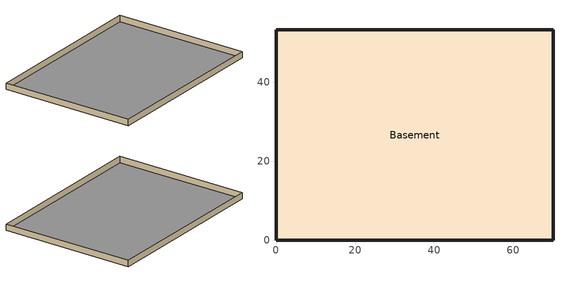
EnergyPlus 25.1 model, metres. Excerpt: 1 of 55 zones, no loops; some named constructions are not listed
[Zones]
Basement
 floor ground (Basement_Floor SlabOnOrBelowGradeF073): 70.1,53.34 70.1,0 0,0 0,53.34 z-2.44
 wall ground (Basement_Wall_East BelowGradeWallC114): 70.1,0 70.1,53.34 z-2.44:0
 wall ground (Basement_Wall_North BelowGradeWallC114): 70.1,53.34 0,53.34 z-2.44:0
 wall ground (Basement_Wall_South BelowGradeWallC114): 0,0 70.1,0 z-2.44:0
 wall ground (Basement_Wall_West BelowGradeWallC114): 0,53.34 0,0 z-2.44:0
[ZoneList]
ZL_Office_Area_GreaterThan250_square_feet: Basement, Office1_flr_5, Office2_mult5_flr_5, Office3_flr_5
ZL_Corridor_Area: Corridor_flr_1, Corridor_flr_2, Corridor_flr_5, Corridor_nw_flr_3, Corridor_nw_flr_4, Corridor_se_flr_3, Corridor_se_flr_4
ZL_Healthcare_Facility_and_Hospitals_Exam_Treatment_Room: Er_exam1_mult4_flr_1, Er_exam3_mult4_flr_1, Er_trauma1_flr_1, Er_trauma2_flr_1, Er_triage_mult4_flr_1
ZL_Healthcare_Facility_and_Hospitals_Nurse_s_Station: Er_nursestn_lobby_flr_1, Icu_nursestn_lobby_flr_2, Nursestn_lobby_flr_3, Nursestn_lobby_flr_4, Nursestn_lobby_flr_5, Or_nursestn_lobby_flr_2
ZL_Healthcare_Facility_and_Hospitals_Recovery_Room: Ic_patroom1_mult5_flr_2, Ic_patroom2_flr_2, Ic_patroom3_mult6_flr_2, Icu_flr_2
ZL_Laboratory_Scientific: Lab_flr_3, Lab_flr_4
ZL_Office_Area_SmallerThan250_square_feet: Office1_mult5_flr_1, Office4_mult6_flr_5
ZL_Healthcare_Facility_and_Hospitals_Operating_Room: Or1_flr_2, Or2_mult5_flr_2, Or3_flr_2, Or4_flr_2
ZL_Healthcare_Facility_and_Hospitals_Patient_Room: Patroom1_mult10_flr_3, Patroom1_mult10_flr_4, Patroom2_flr_3, Patroom2_flr_4, Patroom3_mult10_flr_3, Patroom3_mult10_flr_4, Patroom4_flr_3, Patroom4_flr_4, Patroom5_mult10_flr_3, Patroom5_mult10_flr_4, Patroom6_flr_3, Patroom6_flr_4, Patroom7_mult10_flr_3, Patroom7_mult10_flr_4, Patroom8_flr_3, Patroom8_flr_4
[People] Number of People Calculation Method=People/Area; People per Floor Area {person/m2}=0.0538196; Fraction Radiant=0.3; Sensible Heat Fraction=autocalculate; Carbon Dioxide Generation Rate {m3/s-W}=3.82e-08; Enable ASHRAE 55 Comfort Warnings=No; Mean Radiant Temperature Calculation Type=EnclosureAveraged; Clothing Insulation Calculation Method=ClothingInsulationSchedule; Cold Stress Temperature Threshold {C}=15.56; Heat Stress Temperature Threshold {C}=30
Name | Zone or ZoneList or Space or SpaceList | Number of People Schedule | Activity Level Schedule
People_Office_Area_GreaterThan250_square_feet | ZL_Office_Area_GreaterThan250_square_feet | HospitalOfficeOccupancy | FunctionalAreaPeopleActivityLevel
People_Corridor_Area | ZL_Corridor_Area | HospitalHealthOccupancy | CommonAreaPeopleActivityLevel
People_Healthcare_Facility_and_Hospitals_Exam_Treatment_Room | ZL_Healthcare_Facility_and_Hospitals_Exam_Treatment_Room | HospitalHealth24/7Occupancy | FunctionalAreaPeopleActivityLevel
People_Healthcare_Facility_and_Hospitals_Nurse_s_Station | ZL_Healthcare_Facility_and_Hospitals_Nurse_s_Station | HospitalHealth24/7Occupancy | FunctionalAreaPeopleActivityLevel
People_Healthcare_Facility_and_Hospitals_Recovery_Room | ZL_Healthcare_Facility_and_Hospitals_Recovery_Room | HospitalHealth24/7Occupancy | FunctionalAreaPeopleActivityLevel
People_Laboratory_Scientific | ZL_Laboratory_Scientific | HospitalHealthOccupancy | FunctionalAreaPeopleActivityLevel
People_Office_Area_SmallerThan250_square_feet | ZL_Office_Area_SmallerThan250_square_feet | HospitalOfficeOccupancy | FunctionalAreaPeopleActivityLevel
People_Healthcare_Facility_and_Hospitals_Operating_Room | ZL_Healthcare_Facility_and_Hospitals_Operating_Room | HospitalHealthOccupancy | FunctionalAreaPeopleActivityLevel
People_Healthcare_Facility_and_Hospitals_Patient_Room | ZL_Healthcare_Facility_and_Hospitals_Patient_Room | HospitalPatient24/7Occupancy | FunctionalAreaPeopleActivityLevel
[Lights] Design Level Calculation Method=Watts/Area; Return Air Fraction=0; Fraction Radiant=0.58; Fraction Visible=0; Fraction Replaceable=1; Return Air Fraction Calculated from Plenum Temperature=No; Return Air Fraction Function of Plenum Temperature Coefficient 1=0; Return Air Fraction Function of Plenum Temperature Coefficient 2 {1/K}=0
Name | Zone or ZoneList or Space or SpaceList | Schedule | Watts per Floor Area {W/m2}
Lights_Office_Area_GreaterThan250_square_feet | ZL_Office_Area_GreaterThan250_square_feet | HospitalOfficeLights | 6.99654
Lights_Corridor_Area | ZL_Corridor_Area | HospitalHealthLights | 6.45835
Lights_Healthcare_Facility_and_Hospitals_Exam_Treatment_Room | ZL_Healthcare_Facility_and_Hospitals_Exam_Treatment_Room | HospitalHealth24/7Lights | 12.3785
Lights_Healthcare_Facility_and_Hospitals_Nurse_s_Station | ZL_Healthcare_Facility_and_Hospitals_Nurse_s_Station | HospitalHealth24/7Lights | 8.07293
Lights_Healthcare_Facility_and_Hospitals_Recovery_Room | ZL_Healthcare_Facility_and_Hospitals_Recovery_Room | HospitalHealth24/7Lights | 9.68752
Lights_Laboratory_Scientific | ZL_Laboratory_Scientific | HospitalHealthLights | 10.7639
Lights_Office_Area_SmallerThan250_square_feet | ZL_Office_Area_SmallerThan250_square_feet | HospitalOfficeLights | 7.53474
Lights_Healthcare_Facility_and_Hospitals_Operating_Room | ZL_Healthcare_Facility_and_Hospitals_Operating_Room | HospitalHealthLights | 20.4514
Lights_Healthcare_Facility_and_Hospitals_Patient_Room | ZL_Healthcare_Facility_and_Hospitals_Patient_Room | HospitalPatient24/7Lights | 5.92015
[ElectricEquipment] Design Level Calculation Method=Watts/Area; Fraction Latent=0; Fraction Radiant=0.2; Fraction Lost=0
Name | Zone or ZoneList or Space or SpaceList | Schedule | Watts per Floor Area {W/m2}
Equip_ZL_Office_Area_GreaterThan250_square_feet | ZL_Office_Area_GreaterThan250_square_feet | HospitalOfficeElecEquipment | 7.53474
Equip_ZL_Healthcare_Facility_and_Hospitals_Exam_Treatment_Room | ZL_Healthcare_Facility_and_Hospitals_Exam_Treatment_Room | HospitalHealth24/7ElecEquipment | 16.1459
Equip_ZL_Healthcare_Facility_and_Hospitals_Nurse_s_Station | ZL_Healthcare_Facility_and_Hospitals_Nurse_s_Station | HospitalHealth24/7ElecEquipment | 21.5278
Equip_ZL_Healthcare_Facility_and_Hospitals_Recovery_Room | ZL_Healthcare_Facility_and_Hospitals_Recovery_Room | HospitalHealth24/7ElecEquipment | 16.1459
Equip_ZL_Laboratory_Scientific | ZL_Laboratory_Scientific | HospitalHealthElecEquipment | 21.5278
Equip_ZL_Office_Area_SmallerThan250_square_feet | ZL_Office_Area_SmallerThan250_square_feet | HospitalOfficeElecEquipment | 7.53474
Equip_ZL_Healthcare_Facility_and_Hospitals_Operating_Room | ZL_Healthcare_Facility_and_Hospitals_Operating_Room | HospitalHealthElecEquipment | 118.403
Equip_ZL_Healthcare_Facility_and_Hospitals_Patient_Room | ZL_Healthcare_Facility_and_Hospitals_Patient_Room | HospitalPatient24/7ElecEquipment | 16.1459
[GasEquipment]
GasEquip_ZL_Healthcare_Facility_and_Hospitals_Exam_Treatment_Room: Zone or ZoneList or Space or SpaceList=ZL_Healthcare_Facility_and_Hospitals_Exam_Treatment_Room; Schedule=HospitalHealth24/7GasEquipment; Design Level Calculation Method=Power/Area; Power per Floor Area {W/m2}=3.55175; Fraction Latent=0; Fraction Radiant=0.15; Fraction Lost=0.85; Carbon Dioxide Generation Rate {m3/s-W}=0
[ThermostatSetpoint:DualSetpoint]
Name | Heating Setpoint Temperature Schedule | Cooling Setpoint Temperature Schedule
TSDSP_ZL_Office_Area_GreaterThan250_square_feet; TSDSP_ZL_Office_Area_SmallerThan250_square_feet | HospitalOfficeHtgSetpt | HospitalOfficeClgSetpt
TSDSP_ZL_Corridor_Area; TSDSP_ZL_Laboratory_Scientific; TSDSP_ZL_Healthcare_Facility_and_Hospitals_Operating_Room | HospitalHealthHtgSetpt | HospitalHealthClgSetpt
TSDSP_ZL_Healthcare_Facility_and_Hospitals_Exam_Treatment_Room; TSDSP_ZL_Healthcare_Facility_and_Hospitals_Nurse_s_Station; TSDSP_ZL_Healthcare_Facility_and_Hospitals_Recovery_Room | HospitalHealth24/7HtgSetpt | HospitalHealth24/7ClgSetpt
TSDSP_ZL_Healthcare_Facility_and_Hospitals_Patient_Room | HospitalPatient24/7HtgSetpt | HospitalPatient24/7ClgSetpt
[Schedule:Day:Hourly]
FunctionalAreaPeopleActivityLevelWD; FunctionalAreaPeopleActivityLevelSat; FunctionalAreaPeopleActivityLevelSun: 131.9, 131.9, 131.9, 131.9, 131.9, 131.9, 131.9, 131.9, 131.9, 131.9, 131.9, 131.9, 131.9, 131.9, 131.9, 131.9, 131.9, 131.9, 131.9, 131.9, 131.9, 131.9, 131.9, 131.9
CommonAreaPeopleActivityLevelWD; CommonAreaPeopleActivityLevelSat; CommonAreaPeopleActivityLevelSun: 146.5, 146.5, 146.5, 146.5, 146.5, 146.5, 146.5, 146.5, 146.5, 146.5, 146.5, 146.5, 146.5, 146.5, 146.5, 146.5, 146.5, 146.5, 146.5, 146.5, 146.5, 146.5, 146.5, 146.5
HospitalHealthOccupancyWD: 0, 0, 0, 0, 0, 0, 0, 0.1, 0.5, 0.8, 0.8, 0.8, 0.8, 0.8, 0.8, 0.8, 0.8, 0.5, 0.3, 0.3, 0.2, 0.2, 0, 0
HospitalHealthOccupancySat: 0, 0, 0, 0, 0, 0, 0, 0.1, 0.3, 0.4, 0.4, 0.4, 0.4, 0.4, 0.4, 0.4, 0.4, 0.1, 0.1, 0, 0, 0, 0, 0
HospitalHealthOccupancySun: 0, 0, 0, 0, 0, 0, 0, 0, 0.05, 0.05, 0.05, 0.05, 0.05, 0.05, 0.05, 0.05, 0, 0, 0, 0, 0, 0, 0, 0
HospitalHealthLightsWD: 0.1, 0.1, 0.1, 0.1, 0.1, 0.1, 0.1, 0.45, 0.8, 0.8, 0.8, 0.8, 0.8, 0.8, 0.8, 0.8, 0.3, 0.3, 0.3, 0.3, 0.3, 0.3, 0.3, 0.1
HospitalHealthLightsSat: 0.1, 0.1, 0.1, 0.1, 0.1, 0.1, 0.1, 0.2, 0.35, 0.35, 0.35, 0.35, 0.35, 0.35, 0.35, 0.35, 0.35, 0.35, 0.1, 0.1, 0.1, 0.1, 0.1, 0.1
HospitalHealthLightsSun; HospitalHealthElecEquipmentSun: 0.05, 0.05, 0.05, 0.05, 0.05, 0.05, 0.05, 0.05, 0.1, 0.1, 0.1, 0.1, 0.1, 0.1, 0.1, 0.1, 0.05, 0.05, 0.05, 0.05, 0.05, 0.05, 0.05, 0.05
HospitalHealthElecEquipmentWD: 0.1, 0.1, 0.1, 0.1, 0.1, 0.1, 0.1, 0.5, 0.9, 0.9, 0.9, 0.9, 0.9, 0.9, 0.9, 0.9, 0.3, 0.3, 0.3, 0.3, 0.3, 0.3, 0.3, 0.1
HospitalHealthElecEquipmentSat: 0.1, 0.1, 0.1, 0.1, 0.1, 0.1, 0.1, 0.2, 0.4, 0.4, 0.4, 0.4, 0.4, 0.4, 0.4, 0.4, 0.4, 0.4, 0.1, 0.1, 0.1, 0.1, 0.1, 0.1
HospitalHealthInfiltrationWD: 1, 1, 1, 1, 1, 1, 1, 0.25, 0.25, 0.25, 0.25, 0.25, 0.25, 0.25, 0.25, 0.25, 0.25, 0.25, 0.25, 0.25, 0.25, 0.25, 1, 1
HospitalHealthInfiltrationSat: 1, 1, 1, 1, 1, 1, 1, 0.25, 0.25, 0.25, 0.25, 0.25, 0.25, 0.25, 0.25, 0.25, 0.25, 0.25, 0.25, 1, 1, 1, 1, 1
HospitalHealthInfiltrationSun: 1, 1, 1, 1, 1, 1, 1, 1, 0.25, 0.25, 0.25, 0.25, 0.25, 0.25, 0.25, 0.25, 1, 1, 1, 1, 1, 1, 1, 1
HospitalHealthHtgSetptWD; HospitalHealthHtgSetptSat; HospitalHealthHtgSetptSun; HospitalHealth24/7HtgSetptWD; HospitalHealth24/7HtgSetptSat; HospitalHealth24/7HtgSetptSun; HospitalPatient24/7HtgSetptWD; HospitalPatient24/7HtgSetptSat; HospitalPatient24/7HtgSetptSun; HospitalOfficeHtgSetptWD; HospitalOfficeHtgSetptSat; HospitalOfficeHtgSetptSun: 21.11, 21.11, 21.11, 21.11, 21.11, 21.11, 21.11, 21.11, 21.11, 21.11, 21.11, 21.11, 21.11, 21.11, 21.11, 21.11, 21.11, 21.11, 21.11, 21.11, 21.11, 21.11, 21.11, 21.11
HospitalHealthClgSetptWD; HospitalHealthClgSetptSat; HospitalHealthClgSetptSun; HospitalHealth24/7ClgSetptWD; HospitalHealth24/7ClgSetptSat; HospitalHealth24/7ClgSetptSun; HospitalPatient24/7ClgSetptWD; HospitalPatient24/7ClgSetptSat; HospitalPatient24/7ClgSetptSun; HospitalOfficeClgSetptWD; HospitalOfficeClgSetptSat; HospitalOfficeClgSetptSun: 23.89, 23.89, 23.89, 23.89, 23.89, 23.89, 23.89, 23.89, 23.89, 23.89, 23.89, 23.89, 23.89, 23.89, 23.89, 23.89, 23.89, 23.89, 23.89, 23.89, 23.89, 23.89, 23.89, 23.89
HospitalHealth24/7OccupancyWD; HospitalPatient24/7OccupancyWD: 0.4, 0.4, 0.4, 0.4, 0.4, 0.4, 0.4, 0.5, 0.6, 0.8, 0.8, 0.8, 0.8, 0.8, 0.8, 0.8, 0.8, 0.6, 0.5, 0.5, 0.4, 0.4, 0.4, 0.4
HospitalHealth24/7OccupancySat; HospitalPatient24/7OccupancySat: 0.4, 0.4, 0.4, 0.4, 0.4, 0.4, 0.4, 0.5, 0.6, 0.6, 0.6, 0.6, 0.6, 0.6, 0.6, 0.6, 0.6, 0.5, 0.5, 0.4, 0.4, 0.4, 0.4, 0.4
HospitalHealth24/7OccupancySun; HospitalHealth24/7ElecEquipmentSun; HospitalPatient24/7OccupancySun; HospitalPatient24/7ElecEquipmentSun: 0.4, 0.4, 0.4, 0.4, 0.4, 0.4, 0.4, 0.4, 0.6, 0.6, 0.6, 0.6, 0.6, 0.6, 0.6, 0.6, 0.4, 0.4, 0.4, 0.4, 0.4, 0.4, 0.4, 0.4
HospitalHealth24/7LightsWD: 0.45, 0.45, 0.45, 0.45, 0.45, 0.45, 0.45, 0.45, 0.81, 0.81, 0.81, 0.81, 0.81, 0.81, 0.81, 0.81, 0.45, 0.45, 0.45, 0.45, 0.45, 0.45, 0.45, 0.45
HospitalHealth24/7LightsSat: 0.45, 0.45, 0.45, 0.45, 0.45, 0.45, 0.45, 0.45, 0.72, 0.72, 0.72, 0.72, 0.72, 0.72, 0.72, 0.72, 0.72, 0.72, 0.45, 0.45, 0.45, 0.45, 0.45, 0.45
HospitalHealth24/7LightsSun: 0.45, 0.45, 0.45, 0.45, 0.45, 0.45, 0.45, 0.45, 0.63, 0.63, 0.63, 0.63, 0.63, 0.63, 0.63, 0.63, 0.45, 0.45, 0.45, 0.45, 0.45, 0.45, 0.45, 0.45
HospitalHealth24/7ElecEquipmentWD; HospitalPatient24/7ElecEquipmentWD: 0.4, 0.4, 0.4, 0.4, 0.4, 0.4, 0.4, 0.7, 0.9, 0.9, 0.9, 0.9, 0.9, 0.9, 0.9, 0.9, 0.6, 0.6, 0.6, 0.6, 0.6, 0.6, 0.6, 0.4
HospitalHealth24/7ElecEquipmentSat; HospitalPatient24/7ElecEquipmentSat: 0.4, 0.4, 0.4, 0.4, 0.4, 0.4, 0.4, 0.8, 0.65, 0.65, 0.65, 0.65, 0.65, 0.65, 0.65, 0.65, 0.65, 0.65, 0.4, 0.4, 0.4, 0.4, 0.4, 0.4
HospitalHealth24/7GasEquipmentWD: 0.1, 0.1, 0.1, 0.1, 0.1, 0.1, 0.1, 0.75, 0.9, 0.9, 0.9, 0.9, 0.9, 0.9, 0.9, 0.9, 0.9, 0.75, 0.2, 0.1, 0.1, 0.1, 0.1, 0.1
HospitalHealth24/7GasEquipmentSat; HospitalHealth24/7GasEquipmentSun: 0.1, 0.1, 0.1, 0.1, 0.1, 0.1, 0.1, 0.3, 0.5, 0.5, 0.5, 0.5, 0.5, 0.5, 0.5, 0.5, 0.5, 0.3, 0.1, 0.1, 0.1, 0.1, 0.1, 0.1
HospitalHealth24/7InfiltrationWD; HospitalHealth24/7InfiltrationSat; HospitalHealth24/7InfiltrationSun; HospitalPatient24/7InfiltrationWD; HospitalPatient24/7InfiltrationSat; HospitalPatient24/7InfiltrationSun: 0.25, 0.25, 0.25, 0.25, 0.25, 0.25, 0.25, 0.25, 0.25, 0.25, 0.25, 0.25, 0.25, 0.25, 0.25, 0.25, 0.25, 0.25, 0.25, 0.25, 0.25, 0.25, 0.25, 0.25
HospitalPatient24/7LightsWD: 0.05, 0.05, 0.05, 0.05, 0.05, 0.05, 0.45, 0.45, 0.81, 0.81, 0.81, 0.81, 0.81, 0.81, 0.81, 0.81, 0.45, 0.45, 0.45, 0.45, 0.45, 0.3, 0.05, 0.05
HospitalPatient24/7LightsSat: 0.05, 0.05, 0.05, 0.05, 0.05, 0.05, 0.45, 0.45, 0.72, 0.72, 0.72, 0.72, 0.72, 0.72, 0.72, 0.72, 0.72, 0.72, 0.45, 0.45, 0.45, 0.3, 0.05, 0.05
HospitalPatient24/7LightsSun: 0.05, 0.05, 0.05, 0.05, 0.05, 0.05, 0.45, 0.45, 0.63, 0.63, 0.63, 0.63, 0.63, 0.63, 0.63, 0.63, 0.45, 0.45, 0.45, 0.45, 0.45, 0.3, 0.05, 0.05
HospitalOfficeOccupancyWD: 0, 0, 0, 0, 0, 0, 0.1, 0.2, 0.95, 0.95, 0.95, 0.95, 0.5, 0.95, 0.95, 0.95, 0.95, 0.3, 0.1, 0.1, 0.1, 0.1, 0.05, 0.05
HospitalOfficeOccupancySat; HospitalOfficeOccupancySun: 0, 0, 0, 0, 0, 0, 0.05, 0.05, 0.05, 0.05, 0.05, 0.05, 0.05, 0.05, 0.05, 0.05, 0.05, 0.05, 0, 0, 0, 0, 0, 0
HospitalOfficeLightsWD: 0.05, 0.05, 0.05, 0.05, 0.05, 0.1, 0.1, 0.3, 0.65, 0.65, 0.65, 0.65, 0.65, 0.65, 0.65, 0.65, 0.65, 0.35, 0.3, 0.3, 0.2, 0.2, 0.1, 0.05
HospitalOfficeLightsSat; HospitalOfficeLightsSun: 0.05, 0.05, 0.05, 0.05, 0.05, 0.05, 0.05, 0.05, 0.05, 0.05, 0.05, 0.05, 0.05, 0.05, 0.05, 0.05, 0.05, 0.05, 0.05, 0.05, 0.05, 0.05, 0.05, 0.05
HospitalOfficeElecEquipmentWD: 0.45, 0.45, 0.45, 0.45, 0.45, 0.45, 0.45, 0.74, 0.87, 0.9, 0.9, 0.9, 0.9, 0.9, 0.9, 0.9, 0.9, 0.7, 0.5, 0.5, 0.5, 0.45, 0.45, 0.45
HospitalOfficeElecEquipmentSat; HospitalOfficeElecEquipmentSun: 0.43, 0.43, 0.43, 0.43, 0.43, 0.43, 0.43, 0.43, 0.43, 0.43, 0.43, 0.43, 0.43, 0.43, 0.43, 0.43, 0.43, 0.43, 0.43, 0.43, 0.43, 0.43, 0.43, 0.43
HospitalOfficeInfiltrationWD: 1, 1, 1, 1, 1, 0.25, 0.25, 0.25, 0.25, 0.25, 0.25, 0.25, 0.25, 0.25, 0.25, 0.25, 0.25, 0.25, 0.25, 0.25, 0.25, 0.25, 0.25, 0.25
HospitalOfficeInfiltrationSat; HospitalOfficeInfiltrationSun; HospitalExtLightingNonMotionCtrlWD; HospitalExtLightingNonMotionCtrlSat; HospitalExtLightingNonMotionCtrlSun; HospitalElevatorSummer: 1, 1, 1, 1, 1, 1, 1, 1, 1, 1, 1, 1, 1, 1, 1, 1, 1, 1, 1, 1, 1, 1, 1, 1
HospitalRestaurantOccupancyWD; HospitalKitchenoccupancyWD: 0.05, 0, 0, 0, 0, 0.05, 0.1, 0.4, 0.4, 0.4, 0.2, 0.5, 0.8, 0.7, 0.4, 0.2, 0.25, 0.5, 0.8, 0.8, 0.8, 0.5, 0.35, 0.2
HospitalRestaurantOccupancySat; HospitalKitchenoccupancySat: 0.05, 0, 0, 0, 0, 0, 0.05, 0.5, 0.5, 0.4, 0.2, 0.45, 0.5, 0.5, 0.35, 0.3, 0.3, 0.3, 0.7, 0.9, 0.7, 0.65, 0.55, 0.35
HospitalRestaurantOccupancySun; HospitalKitchenoccupancySun: 0.05, 0, 0, 0, 0, 0, 0.05, 0.5, 0.5, 0.2, 0.2, 0.3, 0.5, 0.5, 0.3, 0.2, 0.25, 0.35, 0.55, 0.65, 0.7, 0.35, 0.2, 0.2
HospitalRestaurantLightsWD; HospitalRestaurantLightsSat: 0.15, 0.15, 0.15, 0.15, 0.15, 0.2, 0.3, 0.67, 0.73, 0.75, 0.85, 0.85, 0.85, 0.83, 0.72, 0.65, 0.67, 0.75, 0.85, 0.85, 0.85, 0.75, 0.57, 0.3
HospitalRestaurantLightsSun: 0.2, 0.15, 0.15, 0.15, 0.15, 0.15, 0.3, 0.67, 0.73, 0.75, 0.85, 0.85, 0.85, 0.83, 0.72, 0.65, 0.67, 0.75, 0.85, 0.85, 0.85, 0.75, 0.57, 0.3
HospitalRestaurantElecEquipmentWD; HospitalRestaurantElecEquipmentSat; HospitalKitchenElecEquipmentWD; HospitalKitchenElecEquipmentSat: 0.15, 0.15, 0.15, 0.15, 0.15, 0.2, 0.3, 0.72, 0.78, 0.8, 0.9, 0.9, 0.9, 0.88, 0.77, 0.7, 0.72, 0.8, 0.9, 0.9, 0.9, 0.8, 0.62, 0.3
HospitalRestaurantElecEquipmentSun; HospitalKitchenElecEquipmentSun: 0.2, 0.15, 0.15, 0.15, 0.15, 0.15, 0.3, 0.72, 0.78, 0.8, 0.9, 0.9, 0.9, 0.88, 0.77, 0.7, 0.72, 0.8, 0.9, 0.9, 0.9, 0.8, 0.62, 0.3
HospitalRestaurantRefrigerationWD; HospitalRestaurantRefrigerationSat; HospitalRestaurantRefrigerationSun; HospitalKitchenRefrigerationWD; HospitalKitchenRefrigerationSat; HospitalKitchenRefrigerationSun: 0.9, 0.9, 0.9, 0.9, 0.9, 0.9, 0.9, 0.9, 0.9, 0.9, 0.9, 0.9, 0.9, 0.9, 0.9, 0.9, 0.9, 0.9, 0.9, 0.9, 0.9, 0.9, 0.9, 0.9
HospitalRestaurantInfiltrationWD; HospitalKitchenInfiltrationWD: 0.25, 0, 0, 1, 0.25, 0.25, 0.25, 0.25, 0.25, 0.25, 0.25, 0.25, 0.25, 0.25, 0.25, 0.25, 0.25, 0.25, 0.25, 0.25, 0.25, 0.25, 0.25, 0.25
HospitalRestaurantInfiltrationSat; HospitalRestaurantInfiltrationSun; HospitalKitchenInfiltrationSat; HospitalKitchenInfiltrationSun: 0.25, 0, 0, 1, 1, 0.25, 0.25, 0.25, 0.25, 0.25, 0.25, 0.25, 0.25, 0.25, 0.25, 0.25, 0.25, 0.25, 0.25, 0.25, 0.25, 0.25, 0.25, 0.25
HospitalKitchenGasEquipmentWD; HospitalKitchenGasEquipmentSun: 0.5, 0, 0, 0, 0, 0, 0.5, 0.9, 0.9, 0.9, 0.9, 0.9, 0.9, 0.9, 0.75, 0.75, 0.75, 0.9, 0.9, 0.9, 0.9, 0.75, 0.5, 0.5
HospitalKitchenGasEquipmentSat: 0.5, 0, 0, 0, 0, 0, 0.5, 0.9, 0.9, 0.9, 0.9, 0.9, 0.9, 0.9, 0.75, 0.75, 0.75, 0.9, 0.9, 0.9, 0.9, 0.75, 0.75, 0.5
HospitalElevatorWD: 0.02, 0.02, 0.02, 0.02, 0.02, 0.02, 0.02, 0.02, 0.75, 1, 1, 1, 0.75, 1, 1, 1, 1, 1, 0.52, 0.52, 0.52, 0.28, 0.02, 0.02
HospitalElevatorSat: 0.02, 0.02, 0.02, 0.02, 0.02, 0.02, 0.02, 0.02, 0.46, 0.7, 0.7, 0.7, 0.51, 0.51, 0.51, 0.51, 0.51, 0.25, 0.02, 0.02, 0.02, 0.02, 0.02, 0.02
HospitalElevatorSun; HospitalElevatorWinter: 0.02, 0.02, 0.02, 0.02, 0.02, 0.02, 0.02, 0.02, 0.02, 0.02, 0.02, 0.02, 0.02, 0.02, 0.02, 0.02, 0.02, 0.02, 0.02, 0.02, 0.02, 0.02, 0.02, 0.02
HospitalExtLightingMotionCtrlWD: 0, 0, 0, 0, 0, 1, 1, 1, 1, 1, 1, 1, 1, 1, 1, 1, 1, 1, 1, 1, 1, 1, 0, 0
HospitalExtLightingMotionCtrlSat; HospitalExtLightingMotionCtrlSun: 0, 0, 0, 0, 0, 1, 1, 1, 1, 1, 1, 1, 1, 1, 1, 1, 1, 1, 1, 1, 1, 1, 1, 1
DiningAreaPeopleActivityLevelWD; DiningAreaPeopleActivityLevelSat; DiningAreaPeopleActivityLevelSun: 161.2, 161.2, 161.2, 161.2, 161.2, 161.2, 161.2, 161.2, 161.2, 161.2, 161.2, 161.2, 161.2, 161.2, 161.2, 161.2, 161.2, 161.2, 161.2, 161.2, 161.2, 161.2, 161.2, 161.2
KitchenPeopleActivityLevelWD; KitchenPeopleActivityLevelSat; KitchenPeopleActivityLevelSun: 219.8, 219.8, 219.8, 219.8, 219.8, 219.8, 219.8, 219.8, 219.8, 219.8, 219.8, 219.8, 219.8, 219.8, 219.8, 219.8, 219.8, 219.8, 219.8, 219.8, 219.8, 219.8, 219.8, 219.8
[Schedule:Week:Daily]
CommonAreaPeopleActivityLevelWk: CommonAreaPeopleActivityLevelSun, CommonAreaPeopleActivityLevelWD, CommonAreaPeopleActivityLevelWD, CommonAreaPeopleActivityLevelWD, CommonAreaPeopleActivityLevelWD, CommonAreaPeopleActivityLevelWD, CommonAreaPeopleActivityLevelSat, CommonAreaPeopleActivityLevelSun, CommonAreaPeopleActivityLevelWD, CommonAreaPeopleActivityLevelWD, CommonAreaPeopleActivityLevelSun, CommonAreaPeopleActivityLevelSun
FunctionalAreaPeopleActivityLevelWk: FunctionalAreaPeopleActivityLevelSun, FunctionalAreaPeopleActivityLevelWD, FunctionalAreaPeopleActivityLevelWD, FunctionalAreaPeopleActivityLevelWD, FunctionalAreaPeopleActivityLevelWD, FunctionalAreaPeopleActivityLevelWD, FunctionalAreaPeopleActivityLevelSat, FunctionalAreaPeopleActivityLevelSun, FunctionalAreaPeopleActivityLevelWD, FunctionalAreaPeopleActivityLevelWD, FunctionalAreaPeopleActivityLevelSun, FunctionalAreaPeopleActivityLevelSun
HospitalElevatorWk: HospitalElevatorSun, HospitalElevatorWD, HospitalElevatorWD, HospitalElevatorWD, HospitalElevatorWD, HospitalElevatorWD, HospitalElevatorSat, HospitalElevatorSun, HospitalElevatorSummer, HospitalElevatorWinter, HospitalElevatorSun, HospitalElevatorSun
HospitalExtLightingMotionCtrlWk: HospitalExtLightingMotionCtrlSun, HospitalExtLightingMotionCtrlWD, HospitalExtLightingMotionCtrlWD, HospitalExtLightingMotionCtrlWD, HospitalExtLightingMotionCtrlWD, HospitalExtLightingMotionCtrlWD, HospitalExtLightingMotionCtrlSat, HospitalExtLightingMotionCtrlSun, HospitalExtLightingMotionCtrlWD, HospitalExtLightingMotionCtrlWD, HospitalExtLightingMotionCtrlSun, HospitalExtLightingMotionCtrlSun
HospitalExtLightingNonMotionCtrlWk: HospitalExtLightingNonMotionCtrlSun, HospitalExtLightingNonMotionCtrlWD, HospitalExtLightingNonMotionCtrlWD, HospitalExtLightingNonMotionCtrlWD, HospitalExtLightingNonMotionCtrlWD, HospitalExtLightingNonMotionCtrlWD, HospitalExtLightingNonMotionCtrlSat, HospitalExtLightingNonMotionCtrlSun, HospitalExtLightingNonMotionCtrlWD, HospitalExtLightingNonMotionCtrlWD, HospitalExtLightingNonMotionCtrlSun, HospitalExtLightingNonMotionCtrlSun
HospitalHealth24/7ClgSetptWk: HospitalHealth24/7ClgSetptSun, HospitalHealth24/7ClgSetptWD, HospitalHealth24/7ClgSetptWD, HospitalHealth24/7ClgSetptWD, HospitalHealth24/7ClgSetptWD, HospitalHealth24/7ClgSetptWD, HospitalHealth24/7ClgSetptSat, HospitalHealth24/7ClgSetptSun, HospitalHealth24/7ClgSetptWD, HospitalHealth24/7ClgSetptWD, HospitalHealth24/7ClgSetptSun, HospitalHealth24/7ClgSetptSun
HospitalHealth24/7ElecEquipmentWk: HospitalHealth24/7ElecEquipmentSun, HospitalHealth24/7ElecEquipmentWD, HospitalHealth24/7ElecEquipmentWD, HospitalHealth24/7ElecEquipmentWD, HospitalHealth24/7ElecEquipmentWD, HospitalHealth24/7ElecEquipmentWD, HospitalHealth24/7ElecEquipmentSat, HospitalHealth24/7ElecEquipmentSun, HospitalHealth24/7ElecEquipmentWD, HospitalHealth24/7ElecEquipmentWD, HospitalHealth24/7ElecEquipmentSun, HospitalHealth24/7ElecEquipmentSun
HospitalHealth24/7GasEquipmentWk: HospitalHealth24/7GasEquipmentSun, HospitalHealth24/7GasEquipmentWD, HospitalHealth24/7GasEquipmentWD, HospitalHealth24/7GasEquipmentWD, HospitalHealth24/7GasEquipmentWD, HospitalHealth24/7GasEquipmentWD, HospitalHealth24/7GasEquipmentSat, HospitalHealth24/7GasEquipmentSun, HospitalHealth24/7GasEquipmentWD, HospitalHealth24/7GasEquipmentWD, HospitalHealth24/7GasEquipmentSun, HospitalHealth24/7GasEquipmentSun
HospitalHealth24/7HtgSetptWk: HospitalHealth24/7HtgSetptSun, HospitalHealth24/7HtgSetptWD, HospitalHealth24/7HtgSetptWD, HospitalHealth24/7HtgSetptWD, HospitalHealth24/7HtgSetptWD, HospitalHealth24/7HtgSetptWD, HospitalHealth24/7HtgSetptSat, HospitalHealth24/7HtgSetptSun, HospitalHealth24/7HtgSetptWD, HospitalHealth24/7HtgSetptWD, HospitalHealth24/7HtgSetptSun, HospitalHealth24/7HtgSetptSun
HospitalHealth24/7InfiltrationWk: HospitalHealth24/7InfiltrationSun, HospitalHealth24/7InfiltrationWD, HospitalHealth24/7InfiltrationWD, HospitalHealth24/7InfiltrationWD, HospitalHealth24/7InfiltrationWD, HospitalHealth24/7InfiltrationWD, HospitalHealth24/7InfiltrationSat, HospitalHealth24/7InfiltrationSun, HospitalHealth24/7InfiltrationWD, HospitalHealth24/7InfiltrationWD, HospitalHealth24/7InfiltrationSun, HospitalHealth24/7InfiltrationSun
HospitalHealth24/7LightsWk: HospitalHealth24/7LightsSun, HospitalHealth24/7LightsWD, HospitalHealth24/7LightsWD, HospitalHealth24/7LightsWD, HospitalHealth24/7LightsWD, HospitalHealth24/7LightsWD, HospitalHealth24/7LightsSat, HospitalHealth24/7LightsSun, HospitalHealth24/7LightsWD, HospitalHealth24/7LightsWD, HospitalHealth24/7LightsSun, HospitalHealth24/7LightsSun
HospitalHealth24/7OccupancyWk: HospitalHealth24/7OccupancySun, HospitalHealth24/7OccupancyWD, HospitalHealth24/7OccupancyWD, HospitalHealth24/7OccupancyWD, HospitalHealth24/7OccupancyWD, HospitalHealth24/7OccupancyWD, HospitalHealth24/7OccupancySat, HospitalHealth24/7OccupancySun, HospitalHealth24/7OccupancyWD, HospitalHealth24/7OccupancyWD, HospitalHealth24/7OccupancySun, HospitalHealth24/7OccupancySun
HospitalHealthClgSetptWk: HospitalHealthClgSetptSun, HospitalHealthClgSetptWD, HospitalHealthClgSetptWD, HospitalHealthClgSetptWD, HospitalHealthClgSetptWD, HospitalHealthClgSetptWD, HospitalHealthClgSetptSat, HospitalHealthClgSetptSun, HospitalHealthClgSetptWD, HospitalHealthClgSetptWD, HospitalHealthClgSetptSun, HospitalHealthClgSetptSun
HospitalHealthElecEquipmentWk: HospitalHealthElecEquipmentSun, HospitalHealthElecEquipmentWD, HospitalHealthElecEquipmentWD, HospitalHealthElecEquipmentWD, HospitalHealthElecEquipmentWD, HospitalHealthElecEquipmentWD, HospitalHealthElecEquipmentSat, HospitalHealthElecEquipmentSun, HospitalHealthElecEquipmentWD, HospitalHealthElecEquipmentWD, HospitalHealthElecEquipmentSun, HospitalHealthElecEquipmentSun
HospitalHealthHtgSetptWk: HospitalHealthHtgSetptSun, HospitalHealthHtgSetptWD, HospitalHealthHtgSetptWD, HospitalHealthHtgSetptWD, HospitalHealthHtgSetptWD, HospitalHealthHtgSetptWD, HospitalHealthHtgSetptSat, HospitalHealthHtgSetptSun, HospitalHealthHtgSetptWD, HospitalHealthHtgSetptWD, HospitalHealthHtgSetptSun, HospitalHealthHtgSetptSun
HospitalHealthInfiltrationWk: HospitalHealthInfiltrationSun, HospitalHealthInfiltrationWD, HospitalHealthInfiltrationWD, HospitalHealthInfiltrationWD, HospitalHealthInfiltrationWD, HospitalHealthInfiltrationWD, HospitalHealthInfiltrationSat, HospitalHealthInfiltrationSun, HospitalHealthInfiltrationWD, HospitalHealthInfiltrationWD, HospitalHealthInfiltrationSun, HospitalHealthInfiltrationSun
HospitalHealthLightsWk: HospitalHealthLightsSun, HospitalHealthLightsWD, HospitalHealthLightsWD, HospitalHealthLightsWD, HospitalHealthLightsWD, HospitalHealthLightsWD, HospitalHealthLightsSat, HospitalHealthLightsSun, HospitalHealthLightsWD, HospitalHealthLightsWD, HospitalHealthLightsSun, HospitalHealthLightsSun
HospitalHealthOccupancyWk: HospitalHealthOccupancySun, HospitalHealthOccupancyWD, HospitalHealthOccupancyWD, HospitalHealthOccupancyWD, HospitalHealthOccupancyWD, HospitalHealthOccupancyWD, HospitalHealthOccupancySat, HospitalHealthOccupancySun, HospitalHealthOccupancyWD, HospitalHealthOccupancyWD, HospitalHealthOccupancySun, HospitalHealthOccupancySun
HospitalKitchenElecEquipmentWk: HospitalKitchenElecEquipmentSun, HospitalKitchenElecEquipmentWD, HospitalKitchenElecEquipmentWD, HospitalKitchenElecEquipmentWD, HospitalKitchenElecEquipmentWD, HospitalKitchenElecEquipmentWD, HospitalKitchenElecEquipmentSat, HospitalKitchenElecEquipmentSun, HospitalKitchenElecEquipmentWD, HospitalKitchenElecEquipmentWD, HospitalKitchenElecEquipmentSun, HospitalKitchenElecEquipmentSun
HospitalKitchenGasEquipmentWk: HospitalKitchenGasEquipmentSun, HospitalKitchenGasEquipmentWD, HospitalKitchenGasEquipmentWD, HospitalKitchenGasEquipmentWD, HospitalKitchenGasEquipmentWD, HospitalKitchenGasEquipmentWD, HospitalKitchenGasEquipmentSat, HospitalKitchenGasEquipmentSun, HospitalKitchenGasEquipmentWD, HospitalKitchenGasEquipmentWD, HospitalKitchenGasEquipmentSun, HospitalKitchenGasEquipmentSun
HospitalKitchenInfiltrationWk: HospitalKitchenInfiltrationSun, HospitalKitchenInfiltrationWD, HospitalKitchenInfiltrationWD, HospitalKitchenInfiltrationWD, HospitalKitchenInfiltrationWD, HospitalKitchenInfiltrationWD, HospitalKitchenInfiltrationSat, HospitalKitchenInfiltrationSun, HospitalKitchenInfiltrationWD, HospitalKitchenInfiltrationWD, HospitalKitchenInfiltrationSun, HospitalKitchenInfiltrationSun
HospitalKitchenRefrigerationWk: HospitalKitchenRefrigerationSun, HospitalKitchenRefrigerationWD, HospitalKitchenRefrigerationWD, HospitalKitchenRefrigerationWD, HospitalKitchenRefrigerationWD, HospitalKitchenRefrigerationWD, HospitalKitchenRefrigerationSat, HospitalKitchenRefrigerationSun, HospitalKitchenRefrigerationWD, HospitalKitchenRefrigerationWD, HospitalKitchenRefrigerationSun, HospitalKitchenRefrigerationSun
HospitalOfficeClgSetptWk: HospitalOfficeClgSetptSun, HospitalOfficeClgSetptWD, HospitalOfficeClgSetptWD, HospitalOfficeClgSetptWD, HospitalOfficeClgSetptWD, HospitalOfficeClgSetptWD, HospitalOfficeClgSetptSat, HospitalOfficeClgSetptSun, HospitalOfficeClgSetptWD, HospitalOfficeClgSetptWD, HospitalOfficeClgSetptSun, HospitalOfficeClgSetptSun
HospitalOfficeElecEquipmentWk: HospitalOfficeElecEquipmentSun, HospitalOfficeElecEquipmentWD, HospitalOfficeElecEquipmentWD, HospitalOfficeElecEquipmentWD, HospitalOfficeElecEquipmentWD, HospitalOfficeElecEquipmentWD, HospitalOfficeElecEquipmentSat, HospitalOfficeElecEquipmentSun, HospitalOfficeElecEquipmentWD, HospitalOfficeElecEquipmentWD, HospitalOfficeElecEquipmentSun, HospitalOfficeElecEquipmentSun
HospitalOfficeHtgSetptWk: HospitalOfficeHtgSetptSun, HospitalOfficeHtgSetptWD, HospitalOfficeHtgSetptWD, HospitalOfficeHtgSetptWD, HospitalOfficeHtgSetptWD, HospitalOfficeHtgSetptWD, HospitalOfficeHtgSetptSat, HospitalOfficeHtgSetptSun, HospitalOfficeHtgSetptWD, HospitalOfficeHtgSetptWD, HospitalOfficeHtgSetptSun, HospitalOfficeHtgSetptSun
HospitalOfficeInfiltrationWk: HospitalOfficeInfiltrationSun, HospitalOfficeInfiltrationWD, HospitalOfficeInfiltrationWD, HospitalOfficeInfiltrationWD, HospitalOfficeInfiltrationWD, HospitalOfficeInfiltrationWD, HospitalOfficeInfiltrationSat, HospitalOfficeInfiltrationSun, HospitalOfficeInfiltrationWD, HospitalOfficeInfiltrationWD, HospitalOfficeInfiltrationSun, HospitalOfficeInfiltrationSun
HospitalOfficeLightsWk: HospitalOfficeLightsSun, HospitalOfficeLightsWD, HospitalOfficeLightsWD, HospitalOfficeLightsWD, HospitalOfficeLightsWD, HospitalOfficeLightsWD, HospitalOfficeLightsSat, HospitalOfficeLightsSun, HospitalOfficeLightsWD, HospitalOfficeLightsWD, HospitalOfficeLightsSun, HospitalOfficeLightsSun
HospitalOfficeOccupancyWk: HospitalOfficeOccupancySun, HospitalOfficeOccupancyWD, HospitalOfficeOccupancyWD, HospitalOfficeOccupancyWD, HospitalOfficeOccupancyWD, HospitalOfficeOccupancyWD, HospitalOfficeOccupancySat, HospitalOfficeOccupancySun, HospitalOfficeOccupancyWD, HospitalOfficeOccupancyWD, HospitalOfficeOccupancySun, HospitalOfficeOccupancySun
HospitalPatient24/7ClgSetptWk: HospitalPatient24/7ClgSetptSun, HospitalPatient24/7ClgSetptWD, HospitalPatient24/7ClgSetptWD, HospitalPatient24/7ClgSetptWD, HospitalPatient24/7ClgSetptWD, HospitalPatient24/7ClgSetptWD, HospitalPatient24/7ClgSetptSat, HospitalPatient24/7ClgSetptSun, HospitalPatient24/7ClgSetptWD, HospitalPatient24/7ClgSetptWD, HospitalPatient24/7ClgSetptSun, HospitalPatient24/7ClgSetptSun
HospitalPatient24/7ElecEquipmentWk: HospitalPatient24/7ElecEquipmentSun, HospitalPatient24/7ElecEquipmentWD, HospitalPatient24/7ElecEquipmentWD, HospitalPatient24/7ElecEquipmentWD, HospitalPatient24/7ElecEquipmentWD, HospitalPatient24/7ElecEquipmentWD, HospitalPatient24/7ElecEquipmentSat, HospitalPatient24/7ElecEquipmentSun, HospitalPatient24/7ElecEquipmentWD, HospitalPatient24/7ElecEquipmentWD, HospitalPatient24/7ElecEquipmentSun, HospitalPatient24/7ElecEquipmentSun
HospitalPatient24/7HtgSetptWk: HospitalPatient24/7HtgSetptSun, HospitalPatient24/7HtgSetptWD, HospitalPatient24/7HtgSetptWD, HospitalPatient24/7HtgSetptWD, HospitalPatient24/7HtgSetptWD, HospitalPatient24/7HtgSetptWD, HospitalPatient24/7HtgSetptSat, HospitalPatient24/7HtgSetptSun, HospitalPatient24/7HtgSetptWD, HospitalPatient24/7HtgSetptWD, HospitalPatient24/7HtgSetptSun, HospitalPatient24/7HtgSetptSun
HospitalPatient24/7InfiltrationWk: HospitalPatient24/7InfiltrationSun, HospitalPatient24/7InfiltrationWD, HospitalPatient24/7InfiltrationWD, HospitalPatient24/7InfiltrationWD, HospitalPatient24/7InfiltrationWD, HospitalPatient24/7InfiltrationWD, HospitalPatient24/7InfiltrationSat, HospitalPatient24/7InfiltrationSun, HospitalPatient24/7InfiltrationWD, HospitalPatient24/7InfiltrationWD, HospitalPatient24/7InfiltrationSun, HospitalPatient24/7InfiltrationSun
HospitalPatient24/7LightsWk: HospitalPatient24/7LightsSun, HospitalPatient24/7LightsWD, HospitalPatient24/7LightsWD, HospitalPatient24/7LightsWD, HospitalPatient24/7LightsWD, HospitalPatient24/7LightsWD, HospitalPatient24/7LightsSat, HospitalPatient24/7LightsSun, HospitalPatient24/7LightsWD, HospitalPatient24/7LightsWD, HospitalPatient24/7LightsSun, HospitalPatient24/7LightsSun
HospitalPatient24/7OccupancyWk: HospitalPatient24/7OccupancySun, HospitalPatient24/7OccupancyWD, HospitalPatient24/7OccupancyWD, HospitalPatient24/7OccupancyWD, HospitalPatient24/7OccupancyWD, HospitalPatient24/7OccupancyWD, HospitalPatient24/7OccupancySat, HospitalPatient24/7OccupancySun, HospitalPatient24/7OccupancyWD, HospitalPatient24/7OccupancyWD, HospitalPatient24/7OccupancySun, HospitalPatient24/7OccupancySun
HospitalRestaurantElecEquipmentWk: HospitalRestaurantElecEquipmentSun, HospitalRestaurantElecEquipmentWD, HospitalRestaurantElecEquipmentWD, HospitalRestaurantElecEquipmentWD, HospitalRestaurantElecEquipmentWD, HospitalRestaurantElecEquipmentWD, HospitalRestaurantElecEquipmentSat, HospitalRestaurantElecEquipmentSun, HospitalRestaurantElecEquipmentWD, HospitalRestaurantElecEquipmentWD, HospitalRestaurantElecEquipmentSun, HospitalRestaurantElecEquipmentSun
HospitalRestaurantInfiltrationWk: HospitalRestaurantInfiltrationSun, HospitalRestaurantInfiltrationWD, HospitalRestaurantInfiltrationWD, HospitalRestaurantInfiltrationWD, HospitalRestaurantInfiltrationWD, HospitalRestaurantInfiltrationWD, HospitalRestaurantInfiltrationSat, HospitalRestaurantInfiltrationSun, HospitalRestaurantInfiltrationWD, HospitalRestaurantInfiltrationWD, HospitalRestaurantInfiltrationSun, HospitalRestaurantInfiltrationSun
HospitalRestaurantLightsWk: HospitalRestaurantLightsSun, HospitalRestaurantLightsWD, HospitalRestaurantLightsWD, HospitalRestaurantLightsWD, HospitalRestaurantLightsWD, HospitalRestaurantLightsWD, HospitalRestaurantLightsSat, HospitalRestaurantLightsSun, HospitalRestaurantLightsWD, HospitalRestaurantLightsWD, HospitalRestaurantLightsSun, HospitalRestaurantLightsSun
HospitalRestaurantRefrigerationWk: HospitalRestaurantRefrigerationSun, HospitalRestaurantRefrigerationWD, HospitalRestaurantRefrigerationWD, HospitalRestaurantRefrigerationWD, HospitalRestaurantRefrigerationWD, HospitalRestaurantRefrigerationWD, HospitalRestaurantRefrigerationSat, HospitalRestaurantRefrigerationSun, HospitalRestaurantRefrigerationWD, HospitalRestaurantRefrigerationWD, HospitalRestaurantRefrigerationSun, HospitalRestaurantRefrigerationSun
[Schedule:Year]
CommonAreaPeopleActivityLevel: CommonAreaPeopleActivityLevelWk, 1, 1, 12, 31
FunctionalAreaPeopleActivityLevel: FunctionalAreaPeopleActivityLevelWk, 1, 1, 12, 31
HospitalHealth24/7ClgSetpt: HospitalHealth24/7ClgSetptWk, 1, 1, 12, 31
HospitalHealth24/7ElecEquipment: HospitalHealth24/7ElecEquipmentWk, 1, 1, 12, 31
HospitalHealth24/7GasEquipment: HospitalHealth24/7GasEquipmentWk, 1, 1, 12, 31
HospitalHealth24/7HtgSetpt: HospitalHealth24/7HtgSetptWk, 1, 1, 12, 31
HospitalHealth24/7Lights: HospitalHealth24/7LightsWk, 1, 1, 12, 31
HospitalHealth24/7Occupancy: HospitalHealth24/7OccupancyWk, 1, 1, 12, 31
HospitalHealthClgSetpt: HospitalHealthClgSetptWk, 1, 1, 12, 31
HospitalHealthElecEquipment: HospitalHealthElecEquipmentWk, 1, 1, 12, 31
HospitalHealthHtgSetpt: HospitalHealthHtgSetptWk, 1, 1, 12, 31
HospitalHealthLights: HospitalHealthLightsWk, 1, 1, 12, 31
HospitalHealthOccupancy: HospitalHealthOccupancyWk, 1, 1, 12, 31
HospitalOfficeClgSetpt: HospitalOfficeClgSetptWk, 1, 1, 12, 31
HospitalOfficeElecEquipment: HospitalOfficeElecEquipmentWk, 1, 1, 12, 31
HospitalOfficeHtgSetpt: HospitalOfficeHtgSetptWk, 1, 1, 12, 31
HospitalOfficeLights: HospitalOfficeLightsWk, 1, 1, 12, 31
HospitalOfficeOccupancy: HospitalOfficeOccupancyWk, 1, 1, 12, 31
HospitalPatient24/7ClgSetpt: HospitalPatient24/7ClgSetptWk, 1, 1, 12, 31
HospitalPatient24/7ElecEquipment: HospitalPatient24/7ElecEquipmentWk, 1, 1, 12, 31
HospitalPatient24/7HtgSetpt: HospitalPatient24/7HtgSetptWk, 1, 1, 12, 31
HospitalPatient24/7Lights: HospitalPatient24/7LightsWk, 1, 1, 12, 31
HospitalPatient24/7Occupancy: HospitalPatient24/7OccupancyWk, 1, 1, 12, 31
[Schedule:Compact]
ZL_Office_Area_GreaterThan250_square_feet Thermostat Schedule; ZL_Corridor_Area Thermostat Schedule; ZL_Healthcare_Facility_and_Hospitals_Exam_Treatment_Room Thermostat Schedule; ZL_Healthcare_Facility_and_Hospitals_Nurse_s_Station Thermostat Schedule; ZL_Healthcare_Facility_and_Hospitals_Recovery_Room Thermostat Schedule; ZL_Laboratory_Scientific Thermostat Schedule; ZL_Office_Area_SmallerThan250_square_feet Thermostat Schedule; ZL_Healthcare_Facility_and_Hospitals_Operating_Room Thermostat Schedule; ZL_Healthcare_Facility_and_Hospitals_Patient_Room Thermostat Schedule: Through: 12/31, For: AllDays, Until: 24:00, 4
